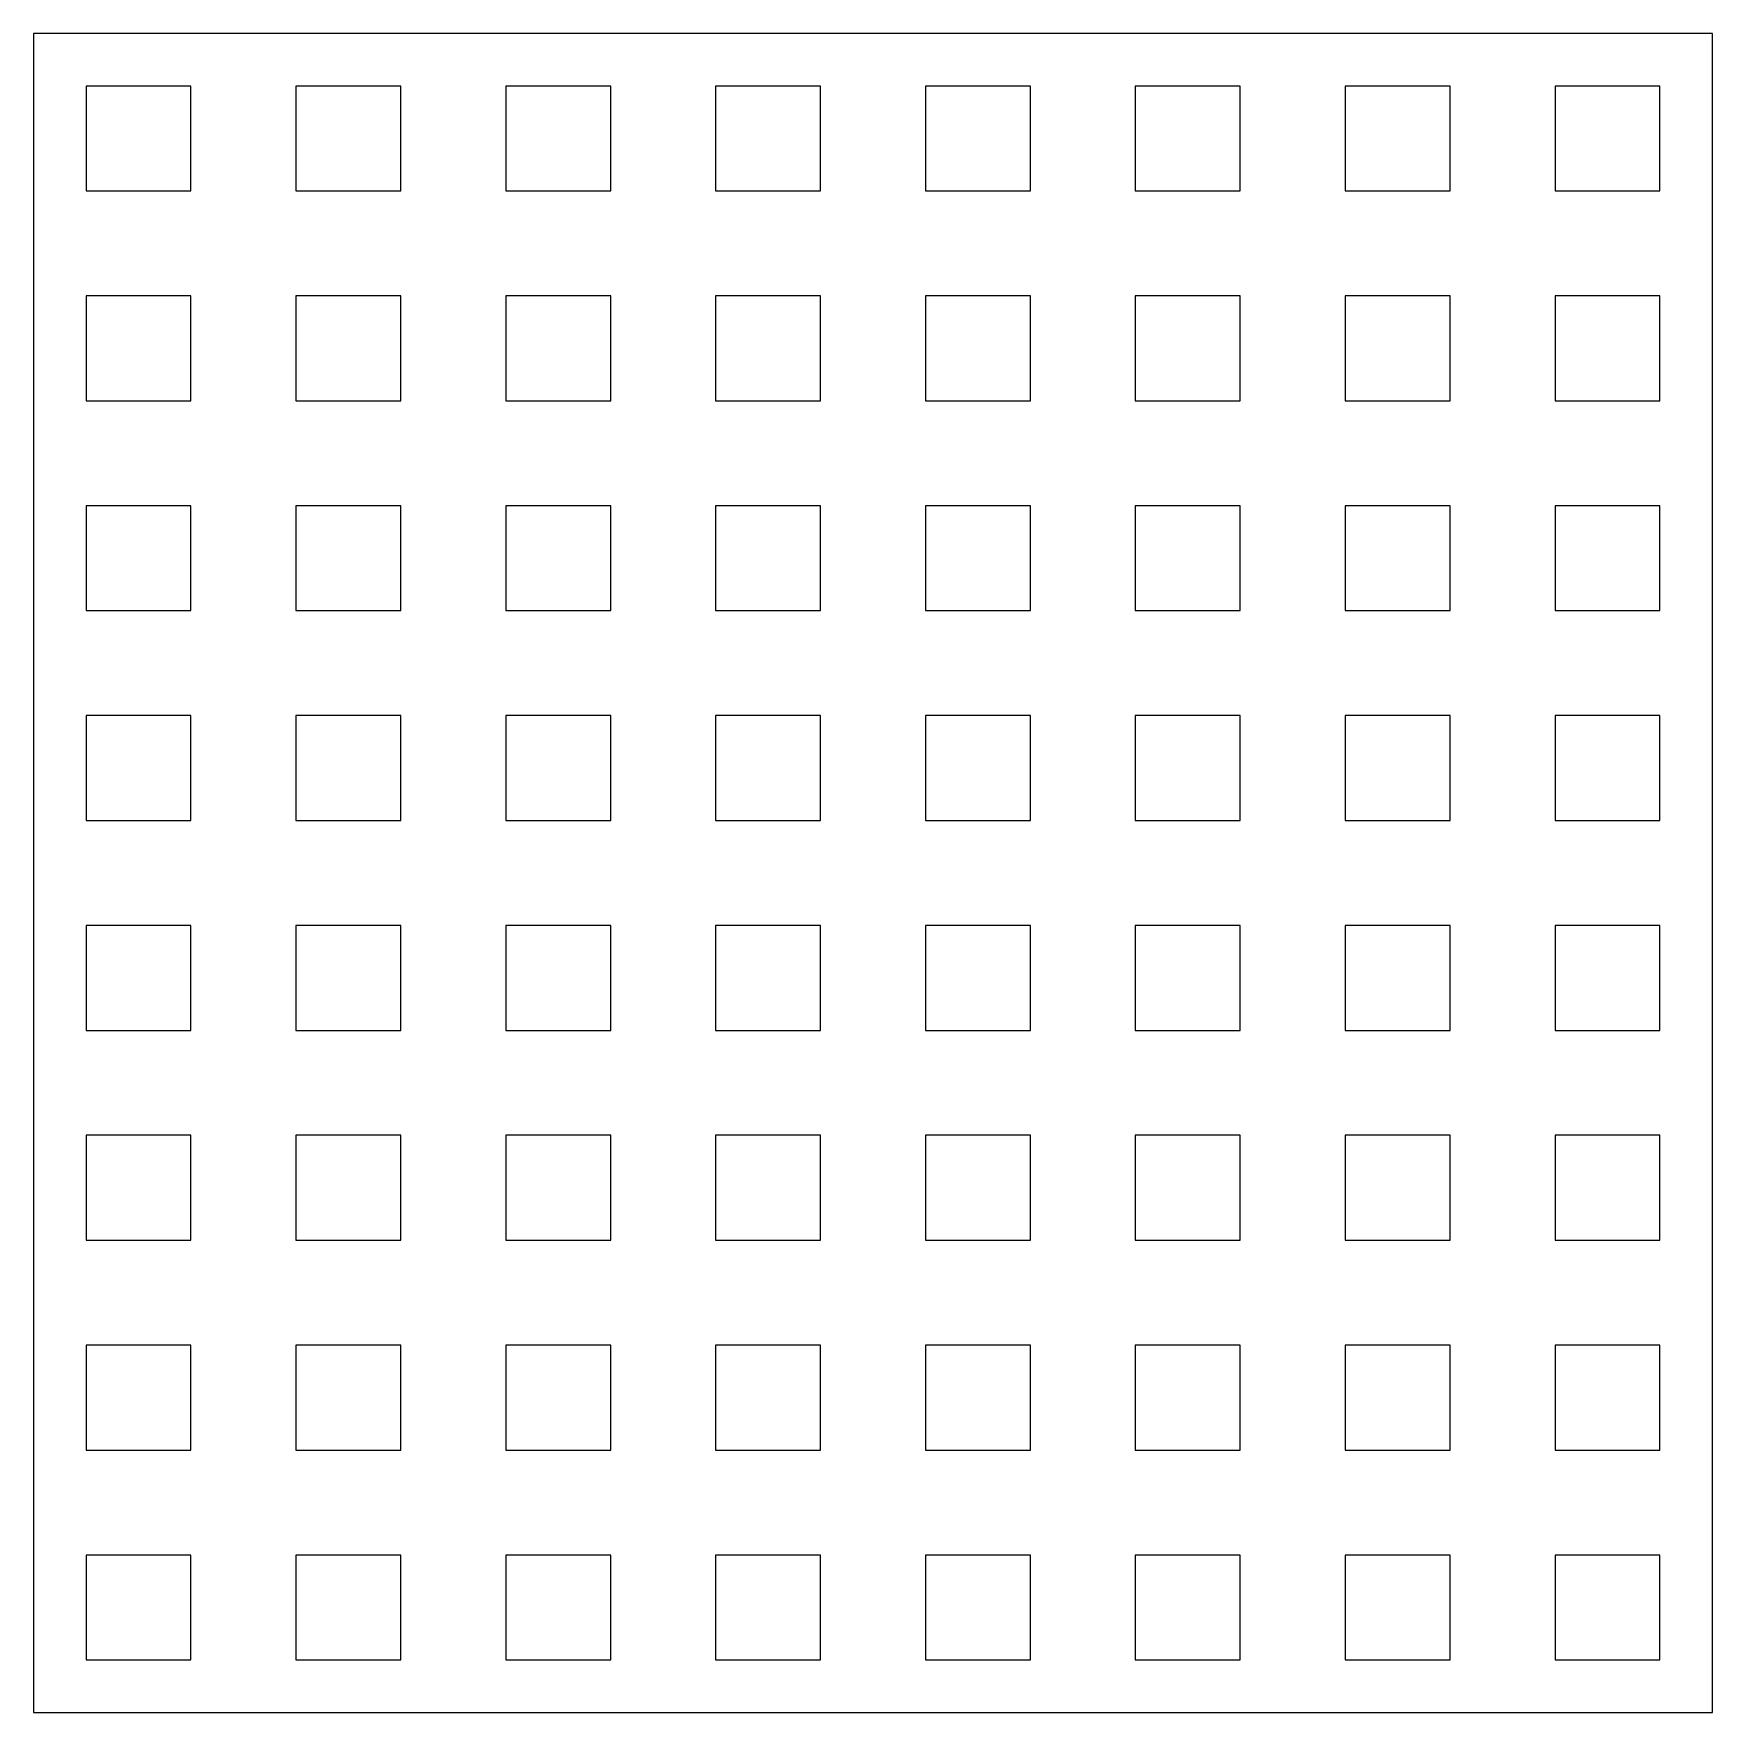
# Model space of a CAD drawing. Header units: millimetres. Extents: x -16 to 496, y -1295 to -783.
import ezdxf

# ---------------------------------------------------------------- set-up
doc = ezdxf.new("R2010")
doc.units = ezdxf.units.MM
doc.layers.add('Predeterminada', color=178, linetype='Continuous', true_color=0x000000)
doc.layers.add('screen diplayed', color=178, linetype='Continuous', true_color=0x000000)

msp = doc.modelspace()

# ---------------------------------------------------------------- linework, layer by layer
at = {"layer": 'Predeterminada'}
msp.add_lwpolyline([(-16, -1295.25), (496, -1295.25), (496, -783.25), (-16, -783.25)], close=True, dxfattribs=at)
at = {"layer": 'screen diplayed'}
for points in [[(0, -831.25), (32, -831.25), (32, -799.25), (0, -799.25)], [(64, -831.25), (96, -831.25), (96, -799.25), (64, -799.25)], [(128, -831.25), (160, -831.25), (160, -799.25), (128, -799.25)], [(192, -831.25), (224, -831.25), (224, -799.25), (192, -799.25)], [(256, -831.25), (288, -831.25), (288, -799.25), (256, -799.25)], [(320, -831.25), (352, -831.25), (352, -799.25), (320, -799.25)], [(384, -831.25), (416, -831.25), (416, -799.25), (384, -799.25)], [(448, -831.25), (480, -831.25), (480, -799.25), (448, -799.25)], [(0, -895.25), (32, -895.25), (32, -863.25), (0, -863.25)], [(64, -895.25), (96, -895.25), (96, -863.25), (64, -863.25)], [(128, -895.25), (160, -895.25), (160, -863.25), (128, -863.25)], [(192, -895.25), (224, -895.25), (224, -863.25), (192, -863.25)], [(256, -895.25), (288, -895.25), (288, -863.25), (256, -863.25)], [(320, -895.25), (352, -895.25), (352, -863.25), (320, -863.25)], [(384, -895.25), (416, -895.25), (416, -863.25), (384, -863.25)], [(448, -895.25), (480, -895.25), (480, -863.25), (448, -863.25)], [(0, -959.25), (32, -959.25), (32, -927.25), (0, -927.25)], [(64, -959.25), (96, -959.25), (96, -927.25), (64, -927.25)], [(128, -959.25), (160, -959.25), (160, -927.25), (128, -927.25)], [(192, -959.25), (224, -959.25), (224, -927.25), (192, -927.25)], [(256, -959.25), (288, -959.25), (288, -927.25), (256, -927.25)], [(320, -959.25), (352, -959.25), (352, -927.25), (320, -927.25)], [(384, -959.25), (416, -959.25), (416, -927.25), (384, -927.25)], [(448, -959.25), (480, -959.25), (480, -927.25), (448, -927.25)], [(0, -1023.25), (32, -1023.25), (32, -991.25), (0, -991.25)], [(64, -1023.25), (96, -1023.25), (96, -991.25), (64, -991.25)], [(128, -1023.25), (160, -1023.25), (160, -991.25), (128, -991.25)], [(192, -1023.25), (224, -1023.25), (224, -991.25), (192, -991.25)], [(256, -1023.25), (288, -1023.25), (288, -991.25), (256, -991.25)], [(320, -1023.25), (352, -1023.25), (352, -991.25), (320, -991.25)], [(384, -1023.25), (416, -1023.25), (416, -991.25), (384, -991.25)], [(448, -1023.25), (480, -1023.25), (480, -991.25), (448, -991.25)], [(0, -1087.25), (32, -1087.25), (32, -1055.25), (0, -1055.25)], [(64, -1087.25), (96, -1087.25), (96, -1055.25), (64, -1055.25)], [(128, -1087.25), (160, -1087.25), (160, -1055.25), (128, -1055.25)], [(192, -1087.25), (224, -1087.25), (224, -1055.25), (192, -1055.25)], [(256, -1087.25), (288, -1087.25), (288, -1055.25), (256, -1055.25)], [(320, -1087.25), (352, -1087.25), (352, -1055.25), (320, -1055.25)], [(384, -1087.25), (416, -1087.25), (416, -1055.25), (384, -1055.25)], [(448, -1087.25), (480, -1087.25), (480, -1055.25), (448, -1055.25)], [(0, -1151.25), (32, -1151.25), (32, -1119.25), (0, -1119.25)], [(64, -1151.25), (96, -1151.25), (96, -1119.25), (64, -1119.25)], [(128, -1151.25), (160, -1151.25), (160, -1119.25), (128, -1119.25)], [(192, -1151.25), (224, -1151.25), (224, -1119.25), (192, -1119.25)], [(256, -1151.25), (288, -1151.25), (288, -1119.25), (256, -1119.25)], [(320, -1151.25), (352, -1151.25), (352, -1119.25), (320, -1119.25)], [(384, -1151.25), (416, -1151.25), (416, -1119.25), (384, -1119.25)], [(448, -1151.25), (480, -1151.25), (480, -1119.25), (448, -1119.25)], [(0, -1215.25), (32, -1215.25), (32, -1183.25), (0, -1183.25)], [(64, -1215.25), (96, -1215.25), (96, -1183.25), (64, -1183.25)], [(128, -1215.25), (160, -1215.25), (160, -1183.25), (128, -1183.25)], [(192, -1215.25), (224, -1215.25), (224, -1183.25), (192, -1183.25)], [(256, -1215.25), (288, -1215.25), (288, -1183.25), (256, -1183.25)], [(320, -1215.25), (352, -1215.25), (352, -1183.25), (320, -1183.25)], [(384, -1215.25), (416, -1215.25), (416, -1183.25), (384, -1183.25)], [(448, -1215.25), (480, -1215.25), (480, -1183.25), (448, -1183.25)], [(0, -1279.25), (32, -1279.25), (32, -1247.25), (0, -1247.25)], [(64, -1279.25), (96, -1279.25), (96, -1247.25), (64, -1247.25)], [(128, -1279.25), (160, -1279.25), (160, -1247.25), (128, -1247.25)], [(192, -1279.25), (224, -1279.25), (224, -1247.25), (192, -1247.25)], [(256, -1279.25), (288, -1279.25), (288, -1247.25), (256, -1247.25)], [(320, -1279.25), (352, -1279.25), (352, -1247.25), (320, -1247.25)], [(384, -1279.25), (416, -1279.25), (416, -1247.25), (384, -1247.25)], [(448, -1279.25), (480, -1279.25), (480, -1247.25), (448, -1247.25)]]:
    msp.add_lwpolyline(points, close=True, dxfattribs=at)

doc.saveas('drawing.dxf')
